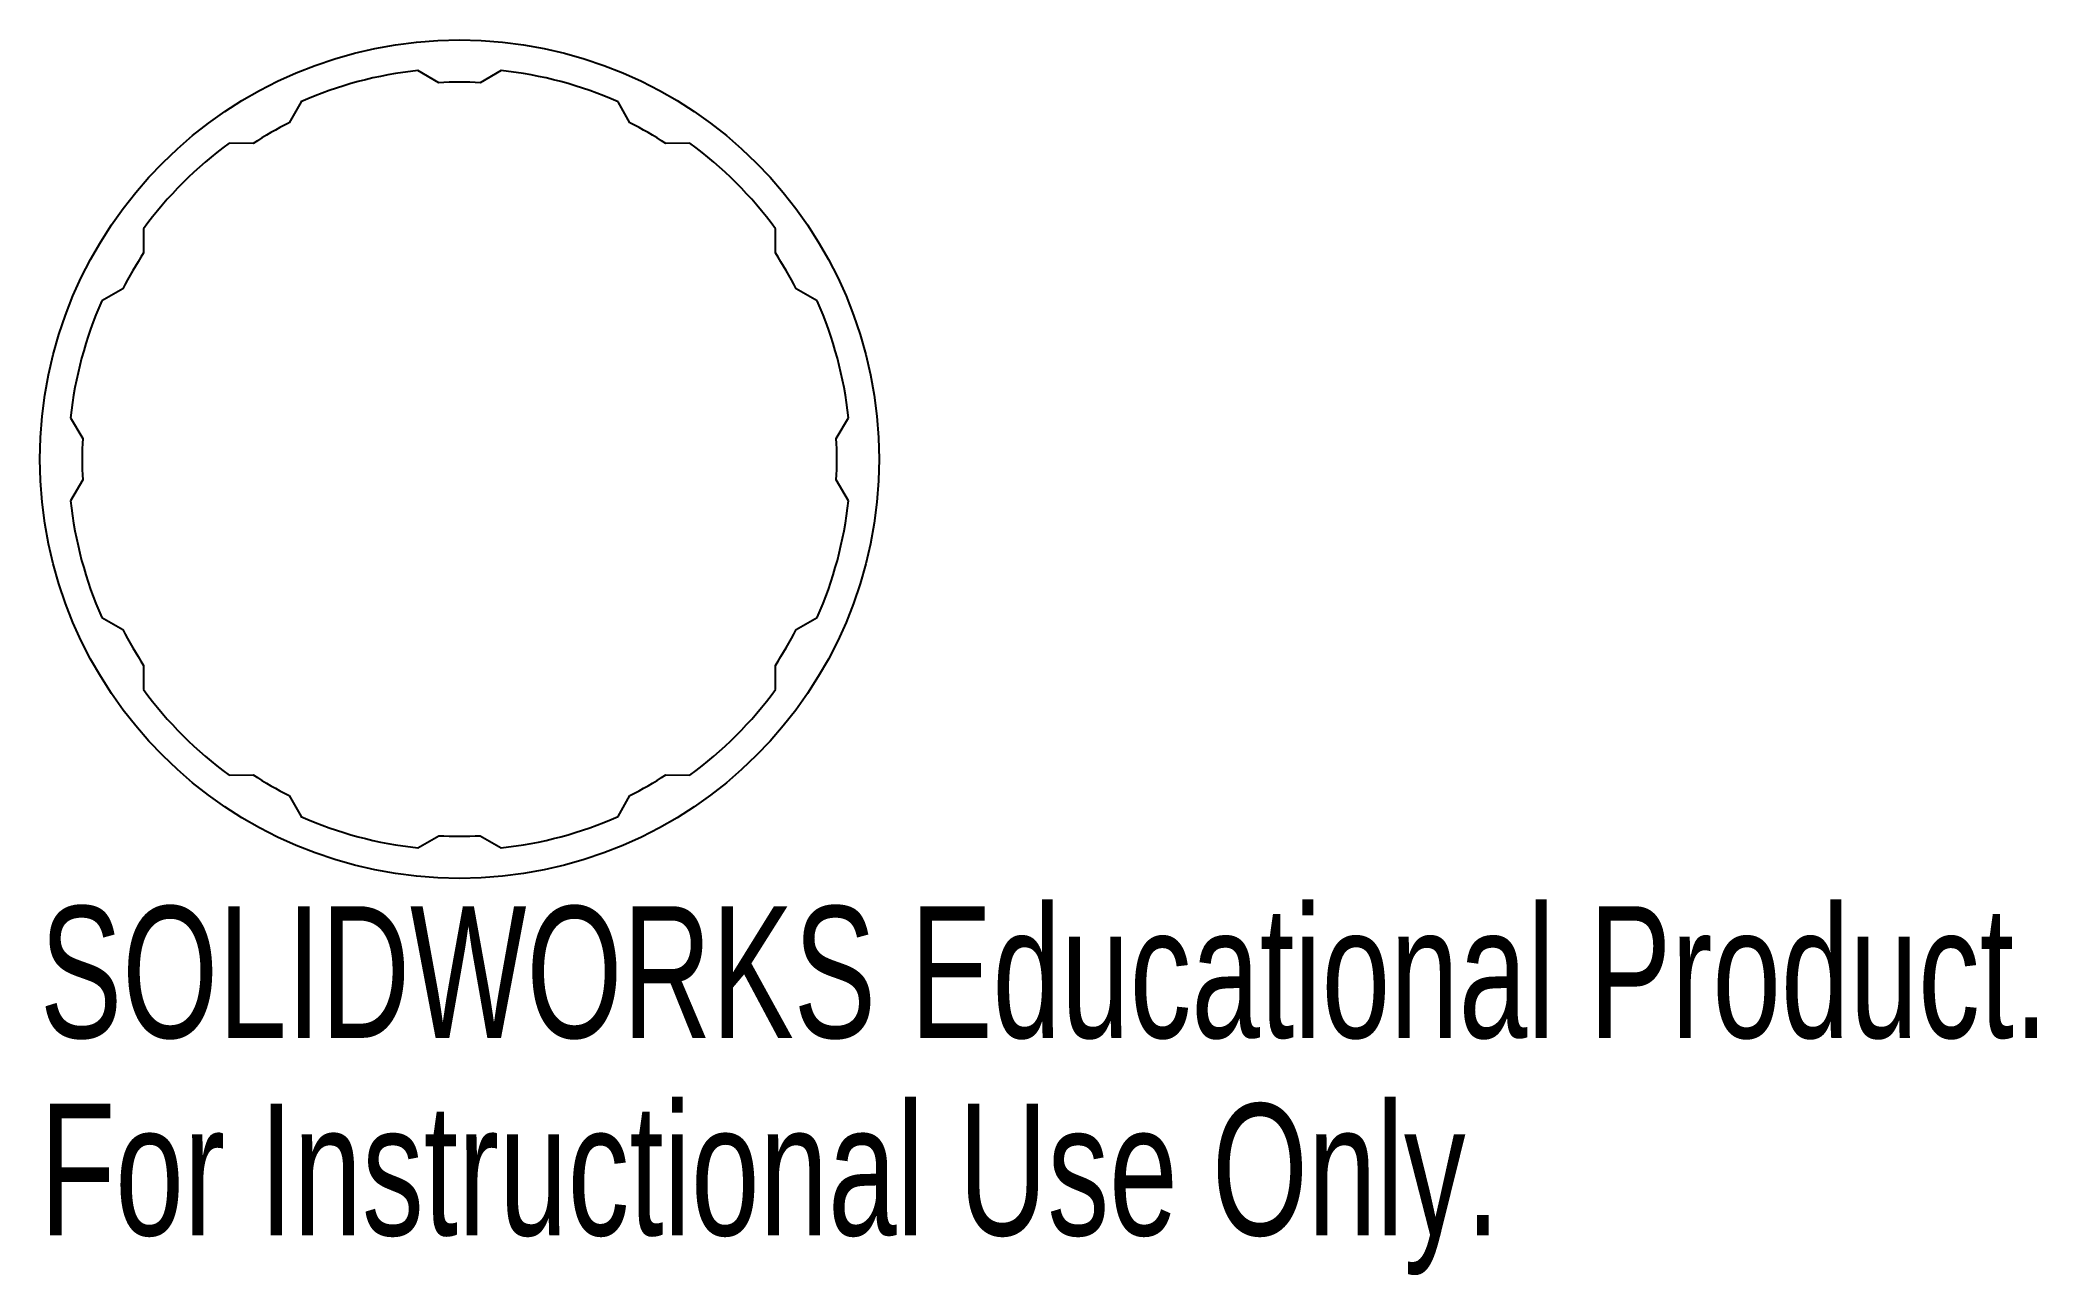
# Model space of a CAD drawing. Header units: millimetres. Extents: x -15.4 to 57.9, y -30 to 15.4.
import ezdxf

# ---------------------------------------------------------------- set-up
doc = ezdxf.new("R2010")
doc.units = ezdxf.units.MM
doc.styles.add('SLDTEXTSTYLE0', font='TXT', dxfattribs={"width": 0.7})

msp = doc.modelspace()

# ---------------------------------------------------------------- linework, layer by layer
at = {"color": 7, "linetype": 'Continuous', "lineweight": 25}
for p, q in [((-0.762, 13.822), (-1.524, 14.27)), ((1.524, 14.27), (0.762, 13.822)), ((-5.815, 13.12), (-6.251, 12.351)), ((6.251, 12.351), (5.815, 13.12)), ((-7.571, 11.589), (-8.455, 11.596)), ((8.455, 11.596), (7.571, 11.589)), ((-11.596, 8.455), (-11.589, 7.571)), ((11.589, 7.571), (11.596, 8.455)), ((-12.351, 6.251), (-13.12, 5.815)), ((13.12, 5.815), (12.351, 6.251)), ((-14.27, 1.524), (-13.822, 0.762)), ((13.822, 0.762), (14.27, 1.524)), ((-13.822, -0.762), (-14.27, -1.524)), ((14.27, -1.524), (13.822, -0.762)), ((-13.12, -5.815), (-12.351, -6.251)), ((12.351, -6.251), (13.12, -5.815)), ((-11.589, -7.571), (-11.596, -8.455)), ((11.596, -8.455), (11.589, -7.571)), ((-8.455, -11.596), (-7.571, -11.589)), ((7.571, -11.589), (8.455, -11.596)), ((-6.251, -12.351), (-5.815, -13.12)), ((5.815, -13.12), (6.251, -12.351)), ((-1.524, -14.27), (-0.762, -13.822)), ((0.762, -13.822), (1.524, -14.27))]:
    msp.add_line(p, q, dxfattribs=at)
msp.add_circle((0, 0), 15.392, dxfattribs=at)
for radius, start, end in [(14.351, 96.096, 113.904), (14.351, 66.096, 83.904), (13.843, 86.84451, 93.15549), (13.843, 116.84451, 123.15549), (13.843, 56.84451, 63.15549), (14.351, 126.096, 143.904), (14.351, 36.096, 53.904), (13.843, 146.84451, 153.15549), (13.843, 26.84451, 33.15549), (14.351, 156.096, 173.904), (14.351, 6.096, 23.904), (13.843, 176.84451, 183.15549), (13.843, 356.84451, 3.15549), (14.351, 186.096, 203.904), (14.351, 336.096, 353.904), (13.843, 206.84451, 213.15549), (13.843, 326.84451, 333.15549), (14.351, 216.096, 233.904), (14.351, 306.096, 323.904), (13.843, 236.84451, 243.15549), (13.843, 296.84451, 303.15549), (14.351, 246.096, 263.904), (14.351, 276.096, 293.904), (13.843, 266.84451, 273.15549)]:
    msp.add_arc((0, 0), radius, start, end, dxfattribs=at)

# ---------------------------------------------------------------- texts
at = {"color": 7, "linetype": 'Continuous', "char_height": 4.83362, "attachment_point": 1, "style": 'SLDTEXTSTYLE0'}
for s, insert in [('SOLIDWORKS Educational Product.', (-15.392, -16.412)), ('For Instructional Use Only.', (-15.392, -23.662))]:
    msp.add_mtext(s, dxfattribs=dict(at, insert=insert))

doc.saveas('drawing.dxf')
